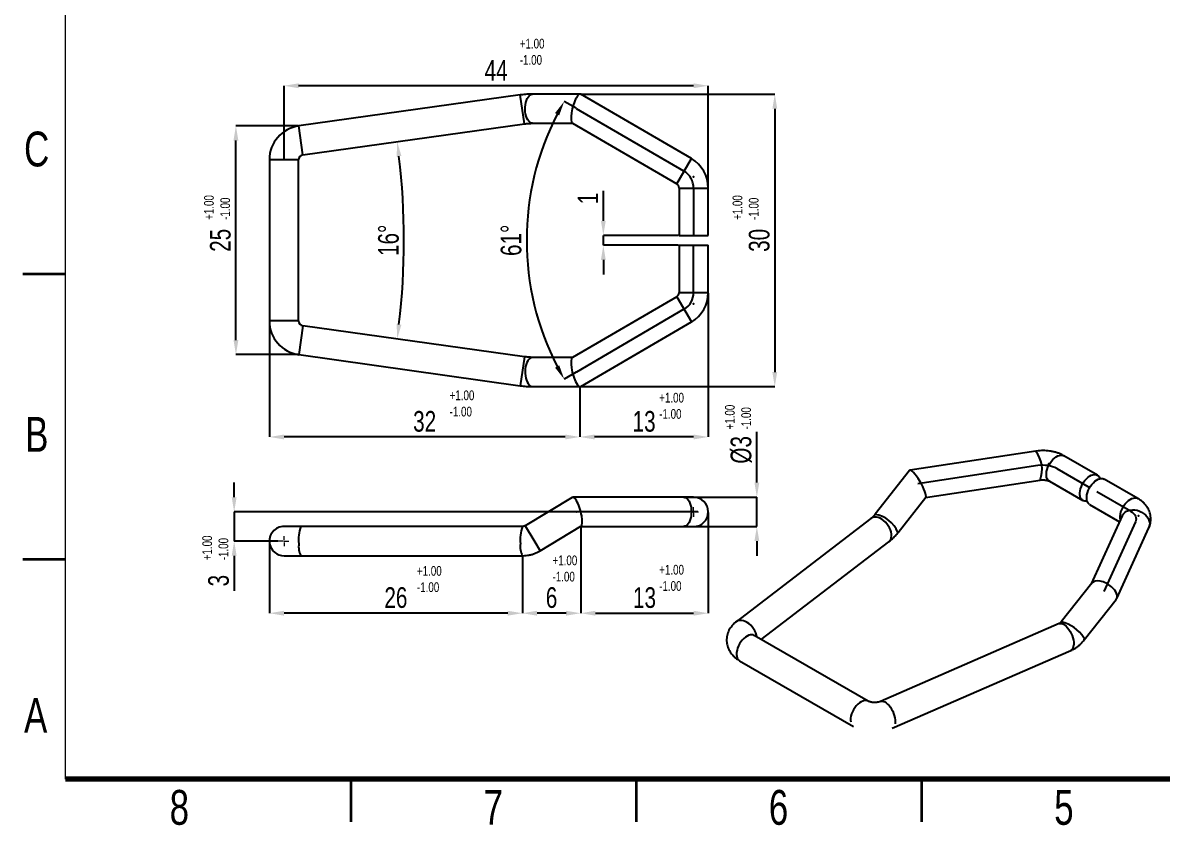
# Model space of a CAD drawing. Header units: millimetres. Extents: x 26708 to 26951, y 6832 to 7004.
# Drawn here: x 26707.8 to 26824.6, y 6832.3 to 6914.6 of the extents above; entities that cross this region are included whole.
import ezdxf

# ---------------------------------------------------------------- set-up
doc = ezdxf.new("R2010")
doc.units = ezdxf.units.MM
doc.linetypes.add('SLD-Solid', pattern=[0])
doc.styles.add('SLDTEXTSTYLE0', font='TXT', dxfattribs={"width": 0.75})
doc.dimstyles.new('SLDDIMSTYLE16', dxfattribs={"dimtxt": 2.116667, "dimasz": 1.5, "dimexe": 0, "dimexo": 0.0625, "dimgap": 0.529167, "dimtad": 1, "dimdec": 0, "dimrnd": 1e-09, "dimzin": 12, "dimdsep": 46, "dimtxsty": 'SLDTEXTSTYLE0', "dimcen": 0.09, "dimadec": 0, "dimazin": 3, "dimtfac": 1, "dimtdec": 0, "dimtmove": 0, "dimatfit": 0, "dimfxl": 1, "dimfrac": 2, "dimtolj": 1, "dimtzin": 12, "dimarcsym": 0})

# ---------------------------------------------------------------- blocks, each defined once
blk = doc.blocks.new('SW_CENTERMARKSYMBOL_2')
at = {"color": 0, "linetype": 'SLD-Solid', "lineweight": 0}
for p, q in [((-0.25, 0), (-1, 0)), ((0, 0), (-0.125, 0)), ((0, 0.25), (0, 1)), ((0, 0), (0, 0.125)), ((0, 0), (0, -0.125)), ((0, 0), (0.125, 0)), ((0.25, 0), (1, 0)), ((0, -0.25), (0, -1))]:
    blk.add_line(p, q, dxfattribs=at)
blk = doc.blocks.new('SW_CENTERMARKSYMBOL_3')
at = {"color": 0, "linetype": 'SLD-Solid', "lineweight": 0}
for p, q in [((-0.25, 0), (-1, 0)), ((0, 0), (-0.125, 0)), ((0, 0.25), (0, 1)), ((0, 0), (0, 0.125)), ((0, 0), (0, -0.125)), ((0, 0), (0.125, 0)), ((0.25, 0), (1, 0)), ((0, -0.25), (0, -1))]:
    blk.add_line(p, q, dxfattribs=at)
blk = doc.blocks.new('*D29')
at = {"color": 0, "lineweight": -2, "transparency": 16777216}
for p, q in [((26734.59, 6900.58), (26734.59, 6908.1)), ((26776.59, 6908.1), (26736.09, 6908.1)), ((26778.09, 6897.67), (26778.09, 6908.1))]:
    blk.add_line(p, q, dxfattribs=at)
at = {"color": 0, "transparency": 16777216}
for points in [[(26736.09, 6908.35), (26736.09, 6907.85), (26734.59, 6908.1)], [(26776.59, 6908.35), (26776.59, 6907.85), (26778.09, 6908.1)]]:
    blk.add_solid(points, dxfattribs=at)
at = {"layer": 'Defpoints', "color": 0, "transparency": 16777216}
for p in [(26734.59, 6908.1), (26734.59, 6900.51), (26778.09, 6897.61)]:
    blk.add_point(p, dxfattribs=at)
at = {"color": 0, "transparency": 16777216, "insert": (26756.34, 6909.68), "char_height": 2.117, "attachment_point": 5, "style": 'SLDTEXTSTYLE0'}
blk.add_mtext('\\A1;44', dxfattribs=at)
blk = doc.blocks.new('*D30')
at = {"color": 0, "lineweight": -2, "transparency": 16777216}
for p, q in [((26736.05, 6903.98), (26729.66, 6903.98)), ((26729.66, 6882.03), (26729.66, 6902.48)), ((26736.05, 6880.53), (26729.66, 6880.53))]:
    blk.add_line(p, q, dxfattribs=at)
at = {"color": 0, "transparency": 16777216}
for points in [[(26729.41, 6902.48), (26729.91, 6902.48), (26729.66, 6903.98)], [(26729.41, 6882.03), (26729.91, 6882.03), (26729.66, 6880.53)]]:
    blk.add_solid(points, dxfattribs=at)
at = {"layer": 'Defpoints', "color": 0, "transparency": 16777216}
for p in [(26729.66, 6903.98), (26736.11, 6903.98), (26736.11, 6880.53)]:
    blk.add_point(p, dxfattribs=at)
at = {"color": 0, "transparency": 16777216, "insert": (26728.07, 6892.25), "char_height": 2.117, "attachment_point": 5, "rotation": 90, "style": 'SLDTEXTSTYLE0'}
blk.add_mtext('\\A1;25', dxfattribs=at)
blk = doc.blocks.new('*D31')
at = {"color": 0, "lineweight": -2, "transparency": 16777216}
for p, q in [((26764.99, 6907.25), (26784.91, 6907.25)), ((26784.91, 6905.75), (26784.91, 6878.75)), ((26764.99, 6877.25), (26784.91, 6877.25))]:
    blk.add_line(p, q, dxfattribs=at)
at = {"color": 0, "transparency": 16777216}
for points in [[(26784.66, 6905.75), (26785.16, 6905.75), (26784.91, 6907.25)], [(26784.66, 6878.75), (26785.16, 6878.75), (26784.91, 6877.25)]]:
    blk.add_solid(points, dxfattribs=at)
at = {"layer": 'Defpoints', "color": 0, "transparency": 16777216}
for p in [(26764.93, 6907.25), (26764.93, 6877.25), (26784.91, 6877.25)]:
    blk.add_point(p, dxfattribs=at)
at = {"color": 0, "transparency": 16777216, "insert": (26783.32, 6892.25), "char_height": 2.117, "attachment_point": 5, "rotation": 90, "style": 'SLDTEXTSTYLE0'}
blk.add_mtext('\\A1;30', dxfattribs=at)
blk = doc.blocks.new('*D32')
at = {"color": 0, "lineweight": -2, "transparency": 16777216}
for p, q in [((26767.33, 6894.25), (26767.33, 6897.34)), ((26775.03, 6892.75), (26767.33, 6892.75)), ((26767.33, 6891.75), (26767.33, 6892.75)), ((26775.03, 6891.75), (26767.33, 6891.75)), ((26767.33, 6890.25), (26767.33, 6888.75))]:
    blk.add_line(p, q, dxfattribs=at)
at = {"color": 0, "transparency": 16777216}
for points in [[(26767.08, 6894.25), (26767.58, 6894.25), (26767.33, 6892.75)], [(26767.08, 6890.25), (26767.58, 6890.25), (26767.33, 6891.75)]]:
    blk.add_solid(points, dxfattribs=at)
at = {"layer": 'Defpoints', "color": 0, "transparency": 16777216}
for p in [(26767.33, 6892.75), (26775.09, 6892.75), (26775.09, 6891.75)]:
    blk.add_point(p, dxfattribs=at)
at = {"color": 0, "transparency": 16777216, "insert": (26765.74, 6896.55), "char_height": 2.117, "attachment_point": 5, "rotation": 90, "style": 'SLDTEXTSTYLE0'}
blk.add_mtext('\\A1;1', dxfattribs=at)
blk = doc.blocks.new('*D33')
at = {"color": 0, "lineweight": -2, "transparency": 16777216}
blk.add_arc((26673.98, 6892.25), 72.91, 353.2091, 6.7909, dxfattribs=at)
at = {"color": 0, "transparency": 16777216}
for points in [[(26746.14, 6900.84), (26746.63, 6900.91), (26746.19, 6902.36)], [(26746.63, 6883.6), (26746.14, 6883.66), (26746.19, 6882.14)]]:
    blk.add_solid(points, dxfattribs=at)
at = {"layer": 'Defpoints', "color": 0, "transparency": 16777216}
for p in [(26759.24, 6904.19), (26736.52, 6901.01), (26746.82, 6888.87), (26736.52, 6883.5), (26759.24, 6880.32)]:
    blk.add_point(p, dxfattribs=at)
at = {"color": 0, "transparency": 16777216, "insert": (26745.31, 6892.25), "char_height": 2.117, "attachment_point": 5, "rotation": 90, "style": 'SLDTEXTSTYLE0'}
blk.add_mtext('\\A1;16°', dxfattribs=at)
blk = doc.blocks.new('*D34')
at = {"color": 0, "lineweight": -2, "transparency": 16777216}
for p, q in [((26764.54, 6905.79), (26763.32, 6906.5)), ((26764.54, 6878.72), (26763.32, 6878.01))]:
    blk.add_line(p, q, dxfattribs=at)
blk.add_arc((26787.74, 6892.25), 28.27, 152.7839, 207.2161, dxfattribs=at)
at = {"color": 0, "transparency": 16777216}
for points in [[(26762.38, 6905.3), (26762.81, 6905.06), (26763.32, 6906.5)], [(26762.81, 6879.44), (26762.38, 6879.2), (26763.32, 6878.01)]]:
    blk.add_solid(points, dxfattribs=at)
at = {"layer": 'Defpoints', "color": 0, "transparency": 16777216}
for p in [(26764.59, 6905.75), (26775.6, 6899.33), (26759.9, 6897.2), (26775.6, 6885.18), (26764.59, 6878.75)]:
    blk.add_point(p, dxfattribs=at)
at = {"color": 0, "transparency": 16777216, "insert": (26757.88, 6892.25), "char_height": 2.117, "attachment_point": 5, "rotation": 90, "style": 'SLDTEXTSTYLE0'}
blk.add_mtext('\\A1;61°', dxfattribs=at)
blk = doc.blocks.new('*D35')
at = {"color": 0, "lineweight": -2, "transparency": 16777216}
for p, q in [((26778.09, 6886.84), (26778.09, 6872.09)), ((26764.93, 6877.19), (26764.93, 6872.09)), ((26776.59, 6872.09), (26766.43, 6872.09))]:
    blk.add_line(p, q, dxfattribs=at)
at = {"color": 0, "transparency": 16777216}
for points in [[(26766.43, 6872.34), (26766.43, 6871.84), (26764.93, 6872.09)], [(26776.59, 6872.34), (26776.59, 6871.84), (26778.09, 6872.09)]]:
    blk.add_solid(points, dxfattribs=at)
at = {"layer": 'Defpoints', "color": 0, "transparency": 16777216}
for p in [(26778.09, 6886.9), (26764.93, 6877.25), (26764.93, 6872.09)]:
    blk.add_point(p, dxfattribs=at)
at = {"color": 0, "transparency": 16777216, "insert": (26771.51, 6873.68), "char_height": 2.117, "attachment_point": 5, "style": 'SLDTEXTSTYLE0'}
blk.add_mtext('\\A1;13', dxfattribs=at)
blk = doc.blocks.new('*D36')
at = {"color": 0, "lineweight": -2, "transparency": 16777216}
for p, q in [((26733.09, 6883.93), (26733.09, 6872.09)), ((26764.93, 6877.19), (26764.93, 6872.09)), ((26763.43, 6872.09), (26734.59, 6872.09))]:
    blk.add_line(p, q, dxfattribs=at)
at = {"color": 0, "transparency": 16777216}
for points in [[(26734.59, 6872.34), (26734.59, 6871.84), (26733.09, 6872.09)], [(26763.43, 6872.34), (26763.43, 6871.84), (26764.93, 6872.09)]]:
    blk.add_solid(points, dxfattribs=at)
at = {"layer": 'Defpoints', "color": 0, "transparency": 16777216}
for p in [(26733.09, 6883.99), (26764.93, 6877.25), (26733.09, 6872.09)]:
    blk.add_point(p, dxfattribs=at)
at = {"color": 0, "transparency": 16777216, "insert": (26749.01, 6873.68), "char_height": 2.117, "attachment_point": 5, "style": 'SLDTEXTSTYLE0'}
blk.add_mtext('\\A1;32', dxfattribs=at)
blk = doc.blocks.new('*D37')
at = {"color": 0, "lineweight": -2, "transparency": 16777216}
for p, q in [((26729.48, 6865.91), (26729.48, 6867.41)), ((26777.03, 6864.41), (26729.48, 6864.41)), ((26729.48, 6864.41), (26729.48, 6861.41)), ((26734.03, 6861.41), (26729.48, 6861.41)), ((26729.48, 6859.91), (26729.48, 6856.3))]:
    blk.add_line(p, q, dxfattribs=at)
at = {"color": 0, "transparency": 16777216}
for points in [[(26729.23, 6865.91), (26729.73, 6865.91), (26729.48, 6864.41)], [(26729.23, 6859.91), (26729.73, 6859.91), (26729.48, 6861.41)]]:
    blk.add_solid(points, dxfattribs=at)
at = {"layer": 'Defpoints', "color": 0, "transparency": 16777216}
for p in [(26777.09, 6864.41), (26729.48, 6861.41), (26734.09, 6861.41)]:
    blk.add_point(p, dxfattribs=at)
at = {"color": 0, "transparency": 16777216, "insert": (26727.89, 6857.36), "char_height": 2.117, "attachment_point": 5, "rotation": 90, "style": 'SLDTEXTSTYLE0'}
blk.add_mtext('\\A1;3', dxfattribs=at)
blk = doc.blocks.new('*D38')
at = {"color": 0, "lineweight": -2, "transparency": 16777216}
for p, q in [((26765.01, 6862.85), (26765.01, 6854.02)), ((26759.03, 6859.85), (26759.03, 6854.02)), ((26763.51, 6854.02), (26760.53, 6854.02))]:
    blk.add_line(p, q, dxfattribs=at)
at = {"color": 0, "transparency": 16777216}
for points in [[(26760.53, 6854.27), (26760.53, 6853.77), (26759.03, 6854.02)], [(26763.51, 6854.27), (26763.51, 6853.77), (26765.01, 6854.02)]]:
    blk.add_solid(points, dxfattribs=at)
at = {"layer": 'Defpoints', "color": 0, "transparency": 16777216}
for p in [(26765.01, 6862.91), (26759.03, 6859.92), (26759.03, 6854.02)]:
    blk.add_point(p, dxfattribs=at)
at = {"color": 0, "transparency": 16777216, "insert": (26762.02, 6855.61), "char_height": 2.117, "attachment_point": 5, "style": 'SLDTEXTSTYLE0'}
blk.add_mtext('\\A1;6', dxfattribs=at)
blk = doc.blocks.new('*D39')
at = {"color": 0, "lineweight": -2, "transparency": 16777216}
for p, q in [((26778.09, 6864.35), (26778.09, 6854.02)), ((26765.01, 6862.85), (26765.01, 6854.02)), ((26766.51, 6854.02), (26776.59, 6854.02))]:
    blk.add_line(p, q, dxfattribs=at)
at = {"color": 0, "transparency": 16777216}
for points in [[(26766.51, 6854.27), (26766.51, 6853.77), (26765.01, 6854.02)], [(26776.59, 6854.27), (26776.59, 6853.77), (26778.09, 6854.02)]]:
    blk.add_solid(points, dxfattribs=at)
at = {"layer": 'Defpoints', "color": 0, "transparency": 16777216}
for p in [(26778.09, 6864.41), (26765.01, 6862.91), (26778.09, 6854.02)]:
    blk.add_point(p, dxfattribs=at)
at = {"color": 0, "transparency": 16777216, "insert": (26771.55, 6855.61), "char_height": 2.117, "attachment_point": 5, "style": 'SLDTEXTSTYLE0'}
blk.add_mtext('\\A1;13', dxfattribs=at)
blk = doc.blocks.new('*D40')
at = {"color": 0, "lineweight": -2, "transparency": 16777216}
for p, q in [((26733.09, 6861.35), (26733.09, 6854.02)), ((26759.03, 6859.85), (26759.03, 6854.02)), ((26757.53, 6854.02), (26734.59, 6854.02))]:
    blk.add_line(p, q, dxfattribs=at)
at = {"color": 0, "transparency": 16777216}
for points in [[(26734.59, 6854.27), (26734.59, 6853.77), (26733.09, 6854.02)], [(26757.53, 6854.27), (26757.53, 6853.77), (26759.03, 6854.02)]]:
    blk.add_solid(points, dxfattribs=at)
at = {"layer": 'Defpoints', "color": 0, "transparency": 16777216}
for p in [(26733.09, 6861.41), (26759.03, 6859.91), (26733.09, 6854.02)]:
    blk.add_point(p, dxfattribs=at)
at = {"color": 0, "transparency": 16777216, "insert": (26746.06, 6855.61), "char_height": 2.117, "attachment_point": 5, "style": 'SLDTEXTSTYLE0'}
blk.add_mtext('\\A1;26', dxfattribs=at)
blk = doc.blocks.new('*D41')
at = {"color": 0, "lineweight": -2, "transparency": 16777216}
for p, q in [((26783.07, 6867.41), (26783.07, 6872.62)), ((26775.66, 6865.91), (26783.07, 6865.91)), ((26783.07, 6862.91), (26783.07, 6865.91)), ((26775.66, 6862.91), (26783.07, 6862.91)), ((26783.07, 6861.41), (26783.07, 6859.91))]:
    blk.add_line(p, q, dxfattribs=at)
at = {"color": 0, "transparency": 16777216}
for points in [[(26782.82, 6867.41), (26783.32, 6867.41), (26783.07, 6865.91)], [(26782.82, 6861.41), (26783.32, 6861.41), (26783.07, 6862.91)]]:
    blk.add_solid(points, dxfattribs=at)
at = {"layer": 'Defpoints', "color": 0, "transparency": 16777216}
for p in [(26775.6, 6865.91), (26783.07, 6865.91), (26775.6, 6862.91)]:
    blk.add_point(p, dxfattribs=at)
at = {"color": 0, "transparency": 16777216, "insert": (26781.48, 6870.77), "char_height": 2.117, "attachment_point": 5, "rotation": 90, "style": 'SLDTEXTSTYLE0'}
blk.add_mtext('\\A1;%%C3', dxfattribs=at)

msp = doc.modelspace()

# ---------------------------------------------------------------- linework, layer by layer
at = {"color": 7, "linetype": 'Continuous', "lineweight": 18}
msp.add_line((26712.2, 6837.01), (26712.2, 6999.07), dxfattribs=at)
for p, q in [((26758.82, 6907.16), (26736.11, 6903.98)), ((26759.24, 6904.19), (26758.82, 6907.16)), ((26764.97, 6907.25), (26760.08, 6907.25)), ((26776.36, 6900.63), (26765.03, 6907.24)), ((26775.6, 6899.33), (26764.59, 6905.75)), ((26764.59, 6905.75), (26764.63, 6905.75)), ((26736.52, 6901.01), (26759.24, 6904.19)), ((26760.08, 6904.25), (26764.19, 6904.25)), ((26764.16, 6904.27), (26774.85, 6898.04)), ((26736.52, 6901.01), (26736.11, 6903.98)), ((26733.09, 6900.51), (26733.09, 6883.99)), ((26736.09, 6900.51), (26733.09, 6900.51)), ((26736.09, 6883.99), (26736.09, 6900.51)), ((26774.85, 6898.04), (26776.36, 6900.63)), ((26775.09, 6897.61), (26775.09, 6892.75)), ((26775.09, 6897.61), (26778.09, 6897.61)), ((26776.59, 6897.61), (26776.59, 6892.75)), ((26778.09, 6892.75), (26778.09, 6897.61)), ((26775.09, 6892.75), (26778.09, 6892.75)), ((26775.09, 6891.75), (26775.09, 6886.9)), ((26775.09, 6891.75), (26778.09, 6891.75)), ((26776.59, 6886.9), (26776.59, 6891.75)), ((26778.09, 6886.9), (26778.09, 6891.75)), ((26775.09, 6886.9), (26778.09, 6886.9)), ((26774.85, 6886.47), (26764.16, 6880.24)), ((26774.85, 6886.47), (26776.36, 6883.88)), ((26775.6, 6885.18), (26764.59, 6878.75)), ((26736.09, 6883.99), (26733.09, 6883.99)), ((26736.52, 6883.5), (26736.11, 6880.53)), ((26759.24, 6880.32), (26736.52, 6883.5)), ((26765.03, 6877.27), (26776.36, 6883.88)), ((26736.11, 6880.53), (26758.82, 6877.35)), ((26759.24, 6880.32), (26758.82, 6877.35)), ((26764.19, 6880.25), (26760.08, 6880.25)), ((26760.08, 6877.25), (26764.97, 6877.25)), ((26811.66, 6870.64), (26798.78, 6868.68)), ((26811.88, 6869.16), (26799.56, 6867.28)), ((26817.99, 6868.18), (26814.56, 6870.16)), ((26798.73, 6868.66), (26795.19, 6864.16)), ((26813.81, 6868.86), (26817.24, 6866.88)), ((26799.56, 6867.28), (26799.59, 6867.3)), ((26800.37, 6865.89), (26812.11, 6867.67)), ((26813.06, 6867.56), (26816.49, 6865.58)), ((26822.12, 6865.79), (26818.69, 6867.77)), ((26764.15, 6865.9), (26759.31, 6862.99)), ((26775.6, 6865.91), (26764.21, 6865.91)), ((26776.59, 6865.91), (26775.6, 6865.91)), ((26797.55, 6862.31), (26800.39, 6865.91)), ((26821.37, 6864.49), (26817.94, 6866.47)), ((26817.19, 6865.17), (26820.26, 6863.4)), ((26775.6, 6864.41), (26764.59, 6864.41)), ((26775.6, 6864.41), (26764.59, 6864.41)), ((26764.59, 6864.41), (26764.63, 6864.41)), ((26776.59, 6864.41), (26775.6, 6864.41)), ((26776.59, 6864.41), (26775.6, 6864.41)), ((26794.77, 6863.72), (26780.96, 6853.15)), ((26820.53, 6864), (26817.36, 6857.05)), ((26821.89, 6863.38), (26818.65, 6856.26)), ((26736.32, 6862.91), (26734.59, 6862.91)), ((26759.03, 6862.91), (26736.32, 6862.91)), ((26759.31, 6862.99), (26760.2, 6861.52)), ((26760.85, 6860.42), (26765.04, 6862.93)), ((26765.01, 6862.91), (26775.6, 6862.91)), ((26775.6, 6862.91), (26776.59, 6862.91)), ((26819.97, 6855.53), (26823.26, 6862.76)), ((26760.2, 6861.52), (26760.85, 6860.42)), ((26783.52, 6851.33), (26796.59, 6861.34)), ((26734.59, 6859.91), (26736.32, 6859.91)), ((26736.32, 6859.91), (26759.03, 6859.91)), ((26817.4, 6857.09), (26814.28, 6853.14)), ((26816.64, 6851.28), (26819.91, 6855.43)), ((26814.06, 6852.95), (26795.75, 6844.98)), ((26794.48, 6845), (26782.8, 6851.75)), ((26796.95, 6842.23), (26815.26, 6850.2)), ((26781.3, 6849.15), (26792.98, 6842.41))]:
    msp.add_line(p, q)
at = {"color": 7, "linetype": 'Continuous', "lineweight": 35}
for p, q in [((26712.2, 6888.78), (26707.81, 6888.78)), ((26712.2, 6859.53), (26707.81, 6859.53)), ((26741.45, 6837.01), (26741.45, 6832.62)), ((26770.7, 6837.01), (26770.7, 6832.62)), ((26799.96, 6837.01), (26799.96, 6832.62))]:
    msp.add_line(p, q, dxfattribs=at)
at = {"color": 7, "linetype": 'Continuous', "lineweight": 70}
msp.add_line((26946.22, 6837.01), (26712.2, 6837.01), dxfattribs=at)
at = {"flags": 128}
for points in [[(26760.08, 6904.25), (26760.03, 6904.26), (26759.91, 6904.29), (26759.79, 6904.37), (26759.68, 6904.48), (26759.58, 6904.62), (26759.49, 6904.79), (26759.42, 6904.99), (26759.36, 6905.21), (26759.33, 6905.44), (26759.31, 6905.68), (26759.32, 6905.92), (26759.34, 6906.15), (26759.38, 6906.38), (26759.44, 6906.59), (26759.52, 6906.78), (26759.61, 6906.94), (26759.72, 6907.07), (26759.83, 6907.17), (26759.95, 6907.23), (26760.07, 6907.25), (26760.08, 6907.25)], [(26760.08, 6880.25), (26760.03, 6880.25), (26759.91, 6880.21), (26759.79, 6880.14), (26759.68, 6880.03), (26759.58, 6879.89), (26759.49, 6879.72), (26759.42, 6879.52), (26759.36, 6879.3), (26759.33, 6879.07), (26759.31, 6878.83), (26759.32, 6878.59), (26759.34, 6878.35), (26759.38, 6878.13), (26759.44, 6877.92), (26759.52, 6877.73), (26759.61, 6877.57), (26759.72, 6877.43), (26759.83, 6877.34), (26759.95, 6877.28), (26760.07, 6877.25), (26760.08, 6877.25)], [(26813.81, 6868.86), (26813.61, 6868.96), (26813.39, 6869.04), (26813.16, 6869.11), (26812.91, 6869.15), (26812.66, 6869.18), (26812.4, 6869.19), (26812.14, 6869.19), (26811.88, 6869.16)], [(26813.06, 6867.56), (26813.01, 6867.59), (26812.91, 6867.68), (26812.83, 6867.81), (26812.78, 6867.97), (26812.75, 6868.15), (26812.75, 6868.34), (26812.78, 6868.55), (26812.83, 6868.77), (26812.91, 6868.99), (26813.01, 6869.21), (26813.14, 6869.42), (26813.28, 6869.61), (26813.43, 6869.78), (26813.59, 6869.93), (26813.76, 6870.06), (26813.93, 6870.15), (26814.1, 6870.2), (26814.26, 6870.23), (26814.41, 6870.21), (26814.54, 6870.16), (26814.56, 6870.16)], [(26816.93, 6865.53), (26816.86, 6865.51), (26816.71, 6865.51), (26816.57, 6865.54), (26816.44, 6865.61), (26816.34, 6865.7), (26816.26, 6865.83), (26816.21, 6865.99), (26816.18, 6866.17), (26816.18, 6866.36), (26816.21, 6866.57), (26816.26, 6866.79), (26816.34, 6867.01), (26816.44, 6867.23), (26816.57, 6867.44), (26816.71, 6867.63), (26816.86, 6867.8), (26817.02, 6867.95), (26817.19, 6868.08), (26817.36, 6868.17), (26817.53, 6868.22), (26817.69, 6868.24), (26817.84, 6868.23), (26817.97, 6868.18), (26818.09, 6868.1), (26818.18, 6867.99), (26818.24, 6867.84), (26818.25, 6867.82)], [(26817.19, 6865.17), (26817.15, 6865.2), (26817.05, 6865.3), (26816.97, 6865.42), (26816.91, 6865.58), (26816.89, 6865.76), (26816.89, 6865.96), (26816.91, 6866.17), (26816.97, 6866.38), (26817.05, 6866.6), (26817.15, 6866.82), (26817.27, 6867.03), (26817.41, 6867.22), (26817.57, 6867.4), (26817.73, 6867.55), (26817.9, 6867.67), (26818.07, 6867.76), (26818.24, 6867.81), (26818.4, 6867.84), (26818.55, 6867.82), (26818.68, 6867.78), (26818.69, 6867.77)], [(26775.6, 6865.91), (26775.69, 6865.9), (26775.81, 6865.86), (26775.92, 6865.77), (26776.03, 6865.65), (26776.12, 6865.5), (26776.21, 6865.32), (26776.27, 6865.11), (26776.32, 6864.89), (26776.35, 6864.65), (26776.36, 6864.41)], [(26820.35, 6863.6), (26820.34, 6863.6), (26820.32, 6863.78), (26820.32, 6863.98), (26820.34, 6864.19), (26820.4, 6864.4), (26820.48, 6864.62), (26820.58, 6864.84), (26820.7, 6865.05), (26820.84, 6865.24), (26821, 6865.42), (26821.16, 6865.57), (26821.33, 6865.69), (26821.5, 6865.78), (26821.67, 6865.83), (26821.83, 6865.86), (26821.98, 6865.84), (26822.11, 6865.79), (26822.12, 6865.79)], [(26820.53, 6864), (26820.56, 6864.06), (26820.67, 6864.22), (26820.81, 6864.35), (26820.98, 6864.47), (26821.17, 6864.55), (26821.38, 6864.6), (26821.6, 6864.62), (26821.84, 6864.61), (26822.07, 6864.57), (26822.3, 6864.49), (26822.52, 6864.39), (26822.72, 6864.26), (26822.9, 6864.11), (26823.05, 6863.94), (26823.18, 6863.75), (26823.27, 6863.56), (26823.33, 6863.36), (26823.35, 6863.16)], [(26821.37, 6864.49), (26821.55, 6864.37), (26821.69, 6864.25), (26821.81, 6864.11), (26821.89, 6863.97), (26821.94, 6863.82), (26821.96, 6863.67), (26821.94, 6863.52), (26821.89, 6863.38)], [(26776.36, 6864.41), (26776.35, 6864.17), (26776.32, 6863.94), (26776.27, 6863.72), (26776.21, 6863.51), (26776.12, 6863.33), (26776.03, 6863.18), (26775.92, 6863.06), (26775.81, 6862.97), (26775.69, 6862.93), (26775.6, 6862.91)], [(26796.59, 6861.34), (26796.6, 6861.34), (26796.71, 6861.46), (26796.79, 6861.6), (26796.85, 6861.76), (26796.88, 6861.94), (26796.87, 6862.14), (26796.83, 6862.35), (26796.77, 6862.57), (26796.67, 6862.78), (26796.55, 6862.99), (26796.41, 6863.18), (26796.25, 6863.36), (26796.07, 6863.52), (26795.89, 6863.65), (26795.7, 6863.75), (26795.5, 6863.82), (26795.32, 6863.86), (26795.14, 6863.86), (26794.97, 6863.83), (26794.83, 6863.76), (26794.77, 6863.72)], [(26783.06, 6851.6), (26783.02, 6851.78), (26782.96, 6852), (26782.86, 6852.21), (26782.74, 6852.42), (26782.6, 6852.61), (26782.44, 6852.79), (26782.26, 6852.95), (26782.08, 6853.08), (26781.88, 6853.18), (26781.69, 6853.25), (26781.5, 6853.29), (26781.33, 6853.29), (26781.16, 6853.26), (26781.02, 6853.19), (26780.95, 6853.15)], [(26814.06, 6852.95), (26814.11, 6852.97), (26814.23, 6852.98), (26814.36, 6852.96), (26814.5, 6852.9), (26814.65, 6852.81), (26814.79, 6852.68), (26814.93, 6852.53), (26815.07, 6852.35), (26815.19, 6852.15), (26815.3, 6851.94), (26815.4, 6851.72), (26815.47, 6851.49), (26815.52, 6851.27), (26815.56, 6851.05), (26815.56, 6850.85), (26815.55, 6850.67)], [(26782.8, 6851.75), (26782.7, 6851.79), (26782.56, 6851.82), (26782.4, 6851.81), (26782.24, 6851.76), (26782.07, 6851.68), (26781.89, 6851.57), (26781.73, 6851.43), (26781.57, 6851.26), (26781.43, 6851.08), (26781.3, 6850.87), (26781.19, 6850.66), (26781.1, 6850.44), (26781.04, 6850.22), (26781, 6850.01), (26780.99, 6849.8), (26781.01, 6849.62)], [(26794.48, 6845), (26794.38, 6845.05), (26794.24, 6845.07), (26794.08, 6845.06), (26793.92, 6845.02), (26793.75, 6844.94), (26793.58, 6844.83), (26793.41, 6844.69), (26793.25, 6844.52), (26793.11, 6844.33), (26792.98, 6844.13), (26792.87, 6843.92), (26792.78, 6843.7), (26792.72, 6843.48), (26792.68, 6843.26), (26792.67, 6843.06), (26792.69, 6842.88)], [(26795.75, 6844.98), (26795.8, 6844.99), (26795.92, 6845.01), (26796.05, 6844.98), (26796.2, 6844.93), (26796.34, 6844.83), (26796.48, 6844.71), (26796.63, 6844.56), (26796.76, 6844.38), (26796.88, 6844.18), (26797, 6843.97), (26797.09, 6843.75), (26797.16, 6843.52), (26797.22, 6843.3), (26797.25, 6843.08), (26797.25, 6842.88), (26797.24, 6842.69)]]:
    msp.add_lwpolyline(points, dxfattribs=at)
for centre, radius, start, end in [((26736.59, 6900.51), 3.5, 97.9696, 180), ((26736.59, 6900.51), 0.5, 97.9696, 180), ((26774.59, 6897.61), 3.5, 0, 59.7436), ((26774.59, 6897.61), 2, 0, 59.7436), ((26774.59, 6897.61), 0.5, 0, 59.7436), ((26774.59, 6886.9), 0.5, 300.2564, 0), ((26774.59, 6886.9), 2, 300.2564, 0), ((26774.59, 6886.9), 3.5, 300.2564, 0), ((26736.59, 6883.99), 3.5, 180, 262.0304), ((26736.59, 6883.99), 0.5, 180, 262.0304), ((26809.31, 6868.77), 3, 338.6751, 38.6013), ((26776.59, 6864.41), 1.5, 0, 90), ((26776.59, 6864.41), 1.5, 270, 0), ((26794.67, 6861.08), 3.12, 23.094, 80.4785), ((26734.59, 6861.41), 1.5, 90, 190.7756), ((26739.9, 6861.6), 3.82, 159.8753, 187.0326), ((26762.63, 6861.6), 3.83, 159.9623, 186.9931), ((26822.39, 6863.15), 0.959, 335.5904, 0.3202), ((26734.59, 6861.41), 1.5, 190.7756, 270), ((26738.13, 6860.85), 2.04, 171.8585, 207.1617), ((26760.84, 6860.85), 2.04, 171.8612, 207.1568), ((26813.4, 6849.46), 3.79, 32.5845, 76.5433), ((26815, 6850.68), 0.545, 298.0349, 358.5663), ((26816.44, 6851.35), 0.215, 342.244, 43.3996), ((26781.65, 6849.69), 0.646, 186.6447, 237.2188)]:
    msp.add_arc(centre, radius, start, end)
for centre, major_axis, ratio, start_param, end_param in [((26764.59, 6905.75), (0.4, 1.5), 0.276984, 0.79752, 3.06685), ((26764.59, 6905.75), (0.4, 1.5), 0.276984, 6.208442, 7.080705), ((26764.59, 6878.75), (-0.4, 1.5), 0.276984, 0.074743, 2.344073), ((26764.59, 6878.75), (-0.4, 1.5), 0.276984, 2.344073, 3.216336), ((26799.56, 6867.28), (-0.81, 1.39), 0.202951, 3.221669, 6.363261), ((26764.59, 6864.41), (-0.41, 1.5), 0.270349, 5.509909, 6.357928), ((26764.59, 6864.41), (-0.41, 1.5), 0.270349, 3.216336, 5.509909), ((26818.65, 6856.26), (1.29, -0.78), 0.561916, 1.285227, 3.074154), ((26818.65, 6856.26), (1.29, -0.78), 0.561916, 6.215747, 7.568412)]:
    msp.add_ellipse(centre, major_axis=major_axis, ratio=ratio, start_param=start_param, end_param=end_param)
for points, knots in [([(26760.08, 6907.25), (26760.03, 6907.25), (26759.89, 6907.25), (26759.64, 6907.24), (26759.34, 6907.22), (26759.06, 6907.19), (26758.89, 6907.17), (26758.82, 6907.16)], [0, 0, 0, 0, 0.124174, 0.366962, 0.60319, 0.835265, 1, 1, 1, 1]), ([(26759.24, 6904.19), (26759.27, 6904.19), (26759.38, 6904.21), (26759.56, 6904.23), (26759.76, 6904.24), (26759.94, 6904.25), (26760.04, 6904.25), (26760.08, 6904.25)], [0, 0, 0, 0, 0.123229, 0.358305, 0.591616, 0.820867, 1, 1, 1, 1]), ([(26760.08, 6880.25), (26760.05, 6880.25), (26759.97, 6880.25), (26759.82, 6880.26), (26759.63, 6880.27), (26759.43, 6880.29), (26759.3, 6880.31), (26759.24, 6880.32)], [0, 0, 0, 0, 0.120671, 0.338633, 0.562965, 0.793238, 1, 1, 1, 1]), ([(26758.82, 6877.35), (26758.87, 6877.34), (26759.02, 6877.32), (26759.28, 6877.29), (26759.57, 6877.27), (26759.84, 6877.26), (26760.01, 6877.25), (26760.08, 6877.25)], [0, 0, 0, 0, 0.12115, 0.351086, 0.582336, 0.816583, 1, 1, 1, 1]), ([(26814.56, 6870.16), (26814.5, 6870.19), (26814.35, 6870.27), (26814.09, 6870.39), (26813.77, 6870.5), (26813.45, 6870.58), (26813.11, 6870.65), (26812.77, 6870.68), (26812.43, 6870.7), (26812.09, 6870.69), (26811.83, 6870.66), (26811.69, 6870.64), (26811.66, 6870.64)], [0, 0, 0, 0, 0.069401, 0.182143, 0.295328, 0.40869, 0.521745, 0.63441, 0.746853, 0.859377, 0.966226, 1, 1, 1, 1]), ([(26812.11, 6867.67), (26812.13, 6867.68), (26812.2, 6867.69), (26812.33, 6867.7), (26812.49, 6867.69), (26812.64, 6867.68), (26812.78, 6867.66), (26812.9, 6867.62), (26812.99, 6867.59), (26813.04, 6867.57), (26813.05, 6867.56), (26813.06, 6867.56)], [0, 0, 0, 0, 0.064869, 0.194794, 0.326123, 0.457956, 0.588453, 0.71666, 0.84245, 0.966947, 1, 1, 1, 1]), ([(26823.26, 6862.76), (26823.29, 6862.83), (26823.36, 6862.99), (26823.42, 6863.25), (26823.46, 6863.53), (26823.46, 6863.8), (26823.43, 6864.07), (26823.37, 6864.32), (26823.27, 6864.57), (26823.15, 6864.81), (26823, 6865.04), (26822.82, 6865.25), (26822.62, 6865.44), (26822.38, 6865.63), (26822.21, 6865.73), (26822.12, 6865.79)], [0, 0, 0, 0, 0.068246, 0.147239, 0.22465, 0.30066, 0.375739, 0.450237, 0.524659, 0.599534, 0.675412, 0.752848, 0.832353, 0.914298, 1, 1, 1, 1]), ([(26795.19, 6864.16), (26795.17, 6864.14), (26795.11, 6864.06), (26795.02, 6863.96), (26794.92, 6863.85), (26794.83, 6863.77), (26794.79, 6863.74), (26794.77, 6863.72)], [0, 0, 0, 0, 0.124033, 0.35814, 0.585969, 0.804572, 1, 1, 1, 1]), ([(26759.31, 6862.99), (26759.3, 6862.99), (26759.26, 6862.96), (26759.17, 6862.93), (26759.08, 6862.92), (26759.04, 6862.91), (26759.03, 6862.91)], [0, 0, 0, 0, 0.120727, 0.497351, 0.882024, 1, 1, 1, 1]), ([(26796.59, 6861.34), (26796.63, 6861.37), (26796.76, 6861.47), (26796.96, 6861.65), (26797.19, 6861.88), (26797.39, 6862.1), (26797.5, 6862.25), (26797.55, 6862.31)], [0, 0, 0, 0, 0.127551, 0.374776, 0.612896, 0.843337, 1, 1, 1, 1]), ([(26759.03, 6859.91), (26759.11, 6859.92), (26759.3, 6859.92), (26759.6, 6859.96), (26759.94, 6860.03), (26760.26, 6860.13), (26760.57, 6860.26), (26760.76, 6860.37), (26760.85, 6860.42)], [0, 0, 0, 0, 0.122602, 0.300812, 0.479194, 0.657782, 0.836552, 1, 1, 1, 1]), ([(26780.96, 6853.15), (26780.9, 6853.11), (26780.77, 6853.01), (26780.59, 6852.83), (26780.42, 6852.61), (26780.27, 6852.39), (26780.14, 6852.15), (26780.05, 6851.88), (26779.99, 6851.61), (26779.96, 6851.33), (26779.97, 6851.06), (26780.01, 6850.8), (26780.08, 6850.54), (26780.19, 6850.3), (26780.32, 6850.06), (26780.48, 6849.84), (26780.66, 6849.63), (26780.87, 6849.44), (26781.09, 6849.28), (26781.24, 6849.19), (26781.3, 6849.15)], [0, 0, 0, 0, 0.042874, 0.101818, 0.159051, 0.214812, 0.269393, 0.328913, 0.386983, 0.443766, 0.49961, 0.554839, 0.609741, 0.664693, 0.720091, 0.776344, 0.833857, 0.892987, 0.953961, 1, 1, 1, 1]), ([(26814.28, 6853.14), (26814.27, 6853.13), (26814.24, 6853.08), (26814.18, 6853.02), (26814.11, 6852.98), (26814.08, 6852.96), (26814.06, 6852.95), (26814.06, 6852.95)], [0, 0, 0, 0, 0.115751, 0.375464, 0.642449, 0.921261, 1, 1, 1, 1]), ([(26782.8, 6851.75), (26782.8, 6851.75), (26782.78, 6851.76), (26782.78, 6851.76), (26782.78, 6851.76)], [0, 0, 0, 0, 0.460042, 1, 1, 1, 1]), ([(26815.26, 6850.2), (26815.33, 6850.23), (26815.49, 6850.3), (26815.74, 6850.45), (26816.01, 6850.64), (26816.26, 6850.86), (26816.47, 6851.08), (26816.59, 6851.22), (26816.64, 6851.28)], [0, 0, 0, 0, 0.126269, 0.310849, 0.496538, 0.683855, 0.872462, 1, 1, 1, 1]), ([(26795.75, 6844.98), (26795.74, 6844.97), (26795.7, 6844.95), (26795.62, 6844.93), (26795.5, 6844.9), (26795.36, 6844.88), (26795.21, 6844.87), (26795.06, 6844.87), (26794.9, 6844.88), (26794.76, 6844.91), (26794.64, 6844.94), (26794.55, 6844.97), (26794.5, 6844.99), (26794.49, 6845), (26794.48, 6845)], [0, 0, 0, 0, 0.047875, 0.13502, 0.224137, 0.316051, 0.410307, 0.506046, 0.602187, 0.697379, 0.790914, 0.882678, 0.973462, 1, 1, 1, 1])]:
    msp.add_open_spline(points, degree=3, knots=knots)
for p in [(26776.59, 6898.75), (26776.59, 6885.75), (26812.99, 6869.33), (26776.59, 6864.41), (26776.59, 6864.41), (26822.19, 6864.02)]:
    msp.add_point(p)

# ---------------------------------------------------------------- block references
at = {"xscale": 0.5, "yscale": 0.5, "zscale": 0.5}
for name, p in [('SW_CENTERMARKSYMBOL_2', (26776.59, 6864.41)), ('SW_CENTERMARKSYMBOL_3', (26734.59, 6861.41))]:
    msp.add_blockref(name, p, dxfattribs=at)

# ---------------------------------------------------------------- texts
at = {"char_height": 1, "attachment_point": 1, "style": 'SLDTEXTSTYLE0'}
for insert in [(26758.76, 6912.92), (26751.57, 6876.86), (26773.06, 6876.62), (26762.12, 6859.94), (26748.22, 6858.86), (26773.06, 6858.98)]:
    msp.add_mtext_dynamic_manual_height_columns('+1.00\\P-1.00', width=6.243, gutter_width=172.22, heights=[0], dxfattribs=dict(at, insert=insert))
at = {"color": 7, "linetype": 'Continuous', "lineweight": 0, "char_height": 3.57, "attachment_point": 2, "style": 'SLDTEXTSTYLE0'}
for s, insert in [('C', (26709.23, 6903.4)), ('B', (26709.24, 6874.14)), ('A', (26709.13, 6845.33)), ('8', (26723.86, 6835.9)), ('7', (26756.04, 6835.9)), ('6', (26785.29, 6835.9)), ('5', (26814.55, 6835.9))]:
    msp.add_mtext(s, dxfattribs=dict(at, insert=insert))
at = {"char_height": 1, "attachment_point": 1, "rotation": 90, "style": 'SLDTEXTSTYLE0'}
for insert in [(26726.39, 6894.35), (26780.58, 6894.34), (26779.8, 6872.86), (26726.21, 6859.45)]:
    msp.add_mtext_dynamic_manual_height_columns('+1.00\\P-1.00', width=6.243, gutter_width=172.22, heights=[0], dxfattribs=dict(at, insert=insert))

# ---------------------------------------------------------------- dimensions: what is measured, and where the dimension line sits
for base, p1, p2, picture, middle in [((26734.59307207, 6908.09575753), (26778.09307207, 6897.60518928), (26734.59307207, 6900.51442505), '*D29', (26756.34307207, 6909.68325753)), ((26764.93, 6872.09), (26778.09, 6886.9), (26764.93, 6877.25), '*D35', (26771.51, 6873.68)), ((26733.09, 6872.09), (26764.93, 6877.25), (26733.09, 6883.99), '*D36', (26749.01, 6873.68)), ((26778.09, 6854.02), (26765.01, 6862.91), (26778.09, 6864.41), '*D39', (26771.55, 6855.61)), ((26759.03, 6854.02), (26765.01, 6862.91), (26759.03, 6859.92), '*D38', (26762.02, 6855.61)), ((26733.09, 6854.02), (26759.03, 6859.91), (26733.09, 6861.41), '*D40', (26746.06, 6855.61))]:
    dim = msp.add_linear_dim(base=base, p1=p1, p2=p2, dimstyle='SLDDIMSTYLE16')
    dim.commit()
    dim.dimension.update_dxf_attribs({"geometry": picture, "text_midpoint": middle})
for base, p1, p2, picture, middle in [((26784.91, 6877.25), (26764.93, 6907.25), (26764.93, 6877.25), '*D31', (26783.32, 6892.25)), ((26767.33, 6892.75), (26775.09, 6891.75), (26775.09, 6892.75), '*D32', (26765.74, 6896.55)), ((26729.48, 6861.41), (26777.09, 6864.41), (26734.09, 6861.41), '*D37', (26727.89, 6857.36))]:
    dim = msp.add_linear_dim(base=base, p1=p1, p2=p2, angle=90, dimstyle='SLDDIMSTYLE16')
    dim.commit()
    dim.dimension.update_dxf_attribs({"geometry": picture, "text_midpoint": middle})
for base, line1, line2, picture, middle in [((26759.9, 6897.2), ((26775.6, 6885.18), (26764.59, 6878.75)), ((26775.6, 6899.33), (26764.59, 6905.75)), '*D34', (26757.88, 6892.25)), ((26746.82, 6888.87), ((26736.52, 6901.01), (26759.24, 6904.19)), ((26759.24, 6880.32), (26736.52, 6883.5)), '*D33', (26745.31, 6892.25))]:
    dim = msp.add_angular_dim_2l(base=base, line1=line1, line2=line2, dimstyle='SLDDIMSTYLE16')
    dim.commit()
    dim.dimension.update_dxf_attribs({"geometry": picture, "text_midpoint": middle})
for base, p1, p2, text, picture, middle in [((26729.66, 6903.98), (26736.11, 6880.53), (26736.11, 6903.98), '25', '*D30', (26728.07, 6892.25)), ((26783.07, 6865.91), (26775.6, 6862.91), (26775.6, 6865.91), '%%C3', '*D41', (26781.48, 6870.77))]:
    dim = msp.add_linear_dim(base=base, p1=p1, p2=p2, angle=90, text=text, dimstyle='SLDDIMSTYLE16')
    dim.commit()
    dim.dimension.update_dxf_attribs({"geometry": picture, "text_midpoint": middle})

doc.saveas('drawing.dxf')
